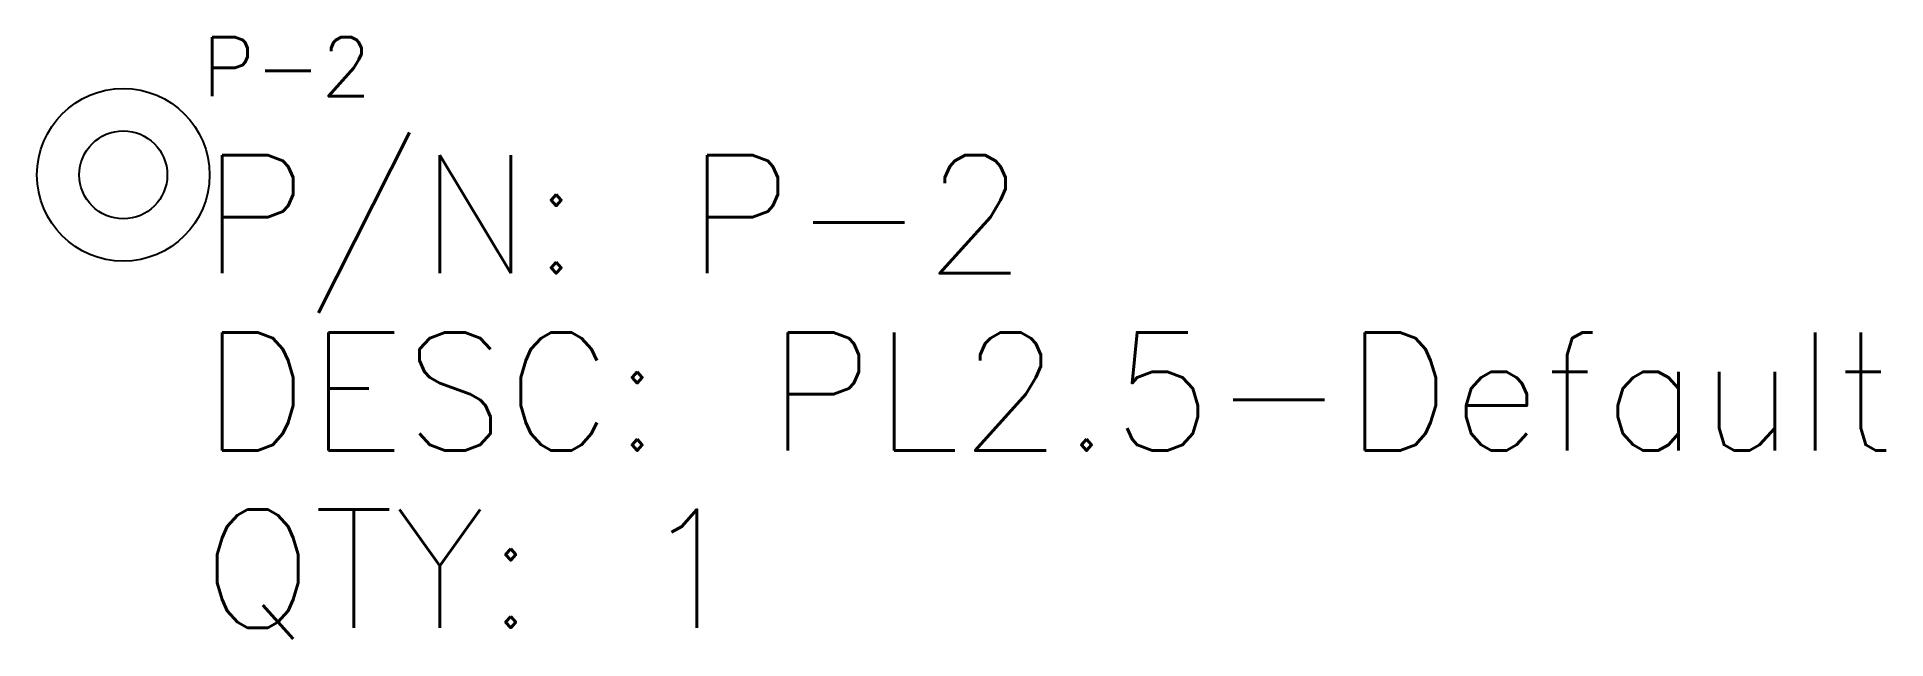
# Model space of a CAD drawing. Header units: millimetres. Extents: x -22 to 448, y -118 to 35.
import ezdxf

# ---------------------------------------------------------------- set-up
doc = ezdxf.new("R2010")
doc.units = ezdxf.units.MM
for name, color, linetype in [('Detail Name', 30, 'Continuous'), ('IV_INTERIOR_PROFILES', 2, 'Continuous'), ('IV_OUTER_PROFILE', 2, 'Continuous')]:
    doc.layers.add(name, color=color, linetype=linetype)
doc.styles.get("Standard").update_dxf_attribs({"font": 'txt.SHX'})

msp = doc.modelspace()

# ---------------------------------------------------------------- linework, layer by layer
at = {"layer": 'IV_INTERIOR_PROFILES'}
msp.add_circle((0, 0), 11.18, dxfattribs=at)
at = {"layer": 'IV_OUTER_PROFILE'}
msp.add_circle((0, 0), 21.93, dxfattribs=at)

# ---------------------------------------------------------------- texts
for s, p in [('P/N: P-2', (20, -25)), ('DESC: PL2.5-Default', (20, -70)), ('QTY: 1', (20, -115))]:
    msp.add_text(s, height=30).set_placement(p)
at = {"layer": 'Detail Name'}
msp.add_text('P-2', height=15, dxfattribs=at).set_placement((20, 20))

doc.saveas('drawing.dxf')
